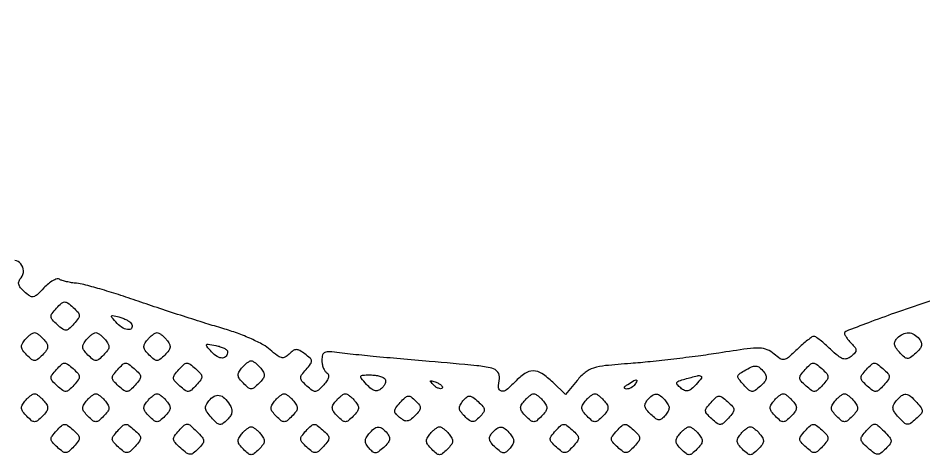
# Model space of a CAD drawing. Extents: x 0 to 1066, y 0 to 761.
# Drawn here: x 265.35 to 281.62, y 528.41 to 536.26 of the extents above; entities that cross this region are included whole.
import ezdxf

# ---------------------------------------------------------------- set-up
doc = ezdxf.new("R2010")
doc.units = 0
doc.header["$MEASUREMENT"] = 0

msp = doc.modelspace()

# ---------------------------------------------------------------- linework, layer by layer
for points in [[(183.390323, 95.266879, 0.000001), (192.989143, 95.254457, 0.000118)], [(282.221452, 531.342781, -0.000347), (281.65455, 531.151999, 0.003556), (281.095036, 530.959698, 0.005813), (280.623884, 530.787829, 0.001427), (280.217565, 530.632909, 0.310344), (280.1952, 530.600346, 0.121235), (280.202993, 530.568678, 0.026738), (280.231784, 530.520214, 0.026312), (280.272067, 530.466349, 0.022669), (280.319741, 530.414144, -0.028992), (280.38516, 530.340666, -0.172361), (280.401463, 530.292769, -0.184276), (280.383371, 530.247172, -0.033981), (280.316683, 530.183704, -0.095283), (280.239832, 530.141448, -0.162), (280.167211, 530.142063, -0.091037), (280.080463, 530.190729, -0.017791), (279.946248, 530.310455, 0.011102), (279.848996, 530.399573, 0.015371), (279.757675, 530.474765, 0.011867), (279.679406, 530.532356, 0.153854), (279.6453, 530.543106, 0.15412), (279.611158, 530.532325, 0.01176), (279.532454, 530.474314, 0.01529), (279.440616, 530.398627, 0.01103), (279.342751, 530.308922, -0.012161), (279.186125, 530.166005, -0.128774), (279.109265, 530.128002, -0.200457), (279.039121, 530.141682, -0.036838), (278.932813, 530.224515, 0.084582), (278.808363, 530.303723, 0.095179), (278.669753, 530.333013, 0.039717), (278.449146, 530.319555, 0.00417), (277.937305, 530.242898, -0.00609), (277.564785, 530.188569, -0.003873), (277.129922, 530.133972, -0.00389), (276.702324, 530.087017, -0.007201), (276.354305, 530.056596, 0.007229), (275.900121, 530.016868, 0.051237), (275.683712, 529.972078, 0.091633), (275.537407, 529.894185, 0.049867), (275.391017, 529.75177), (275.180725, 529.501852), (274.954983, 529.718126, 0.044656), (274.759716, 529.874336, 0.144649), (274.602697, 529.922593, 0.154709), (274.451234, 529.876383, 0.053427), (274.27565, 529.725507, -0.031839), (274.124433, 529.583799, -0.230172), (274.030184, 529.561051, -0.346534), (273.980807, 529.621122, -0.052476), (273.994781, 529.787028, 0.214184), (273.96763, 529.901381, 0.171074), (273.860342, 529.971188, 0.036282), (273.590431, 530.016251, 0.001995), (272.735585, 530.092454, -0.001206), (272.215936, 530.137951, -0.001443), (271.72675, 530.183394, -0.001239), (271.314641, 530.223908, -0.009527), (271.12185, 530.247063, 0.014866), (270.941617, 530.266759, 0.117004), (270.859037, 530.253955, 0.226263), (270.818099, 530.209029, 0.07362), (270.8046, 530.117849, 0.047251), (270.811276, 530.047364, 0.046482), (270.83107, 529.978981, 0.050398), (270.860151, 529.922485, 0.110734), (270.894711, 529.888694, -0.172937), (270.92276, 529.853633, -0.147236), (270.924658, 529.806061, -0.08776), (270.896894, 529.745132, -0.033244), (270.838679, 529.671516, -0.022852), (270.746965, 529.57904, -0.170941), (270.691048, 529.555053, -0.177383), (270.633557, 529.571865, -0.024995), (270.536383, 529.651347, -0.023901), (270.447201, 529.740166, -0.174727), (270.424441, 529.794962, -0.173915), (270.44182, 529.851817, -0.023634), (270.522145, 529.949477, 0.021605), (270.603116, 530.047114, 0.182707), (270.619034, 530.100901, 0.192693), (270.594956, 530.150189, 0.024431), (270.50168, 530.226675, 0.028436), (270.408065, 530.288156, 0.132315), (270.346198, 530.30469, 0.152813), (270.289312, 530.286766, 0.042044), (270.216208, 530.226116, -0.066895), (270.14123, 530.169941, -0.184948), (270.077042, 530.160657, -0.112509), (270.002207, 530.196455, -0.017923), (269.877808, 530.302541, 0.062552), (269.753509, 530.390719, 0.017526), (269.539362, 530.496024, 0.017388), (269.286703, 530.599055, 0.017494), (269.028, 530.684053, -0.004975), (268.722415, 530.776046, -0.002176), (268.318946, 530.903826, -0.002153), (267.891708, 531.043216, -0.002876), (267.5052, 531.173633, 0.005317), (267.149106, 531.291854, 0.006513), (266.813806, 531.394431, 0.005507), (266.530401, 531.473735, 0.045681), (266.398917, 531.496377, -0.018989), (266.309084, 531.506954, -0.01844), (266.21942, 531.524389, -0.018707), (266.141846, 531.545553, -0.062538), (266.093965, 531.567435, 0.211926), (266.047083, 531.573846, 0.054857), (265.97493, 531.544071, 0.045994), (265.892334, 531.48842, 0.032958), (265.810869, 531.412419, -0.01594), (265.688387, 531.290101, -0.140414), (265.620976, 531.255531, -0.197978), (265.556861, 531.268264, -0.037169), (265.460471, 531.343268, -0.035649), (265.389723, 531.417115, -0.115987), (265.359729, 531.477387, -0.153148), (265.363921, 531.534601, -0.079081), (265.400858, 531.596942, 0.18078), (265.443939, 531.720686, 0.168973), (265.396932, 531.846543, 0.18873), (265.287121, 531.907318, 0.209262)]]:
    msp.add_lwpolyline(points, format="xyb")
for points in [[(409.06215, 749.15415), (40.8618, 749.132981), (40.8618, 380.65769), (40.8618, 12.1824), (501.2973, 12.1824), (961.7328, 12.1824), (961.7328, 380.646631), (961.7328, 749.110861), (961.41555, 749.1633, 0.040886), (961.153339, 749.184871, 0.000002), (934.190609, 749.194398, 0.000089), (904.448031, 749.199508, 0.000054), (869.1804, 749.195529, -0.000029), (813.61687, 749.186499, -0.000004), (696.10453, 749.175037, -0.000004), (556.774728, 749.163736, -0.000004)], [(266.350053, 530.765983, -0.02398), (266.261374, 530.676969, -0.174102), (266.206527, 530.65413, -0.174102), (266.14968, 530.671398, -0.02398), (266.052583, 530.751147, -0.02398), (265.963569, 530.839826, -0.174102), (265.94073, 530.894673, -0.174102), (265.957998, 530.95152, -0.02398), (266.037747, 531.048617, -0.02398), (266.126426, 531.137631, -0.174102), (266.181273, 531.16047, -0.174102), (266.23812, 531.143202, -0.02398), (266.335217, 531.063453, -0.02398), (266.424231, 530.974774, -0.174102), (266.44707, 530.919927, -0.174102), (266.429802, 530.86308, -0.02398)], [(267.380998, 530.776034, -0.21411), (267.390988, 530.700636, -0.332099), (267.340628, 530.663189, -0.131007), (267.2324, 530.69226, -0.07823), (267.128019, 530.776511, -0.00476), (267.033708, 530.882739, -0.252981), (267.027947, 530.908386, -0.399526), (267.046086, 530.919161, -0.007894), (267.160331, 530.891204, -0.027338), (267.231693, 530.86831, -0.02899), (267.298703, 530.838139, -0.030251), (267.35287, 530.805558, -0.104181)], [(265.816724, 530.480054, -0.049584), (265.86687, 530.405745, -0.154071), (265.878081, 530.347075, -0.133994), (265.854055, 530.287496, -0.03393), (265.784783, 530.208125, -0.024449), (265.697157, 530.128675, -0.173619), (265.644, 530.109643, -0.173619), (265.590843, 530.128675, -0.024449), (265.503217, 530.208125, -0.03393), (265.433945, 530.287496, -0.133994), (265.409919, 530.347075, -0.154071), (265.42113, 530.405745, -0.049584), (265.471276, 530.480054, -0.026473), (265.517636, 530.530253, -0.030708), (265.566911, 530.572676, -0.032126), (265.6123, 530.602751, -0.13098), (265.644, 530.6112, -0.13098), (265.6757, 530.602751, -0.032126), (265.721089, 530.572676, -0.030708), (265.770364, 530.530253, -0.026473)], [(266.916524, 530.480054, -0.049584), (266.96667, 530.405745, -0.154071), (266.977881, 530.347075, -0.133994), (266.953855, 530.287496, -0.03393), (266.884583, 530.208125, -0.024449), (266.796957, 530.128675, -0.173619), (266.7438, 530.109643, -0.173619), (266.690643, 530.128675, -0.024449), (266.603017, 530.208125, -0.03393), (266.533745, 530.287496, -0.133994), (266.509719, 530.347075, -0.154071), (266.52093, 530.405745, -0.049584), (266.571076, 530.480054, -0.026473), (266.617436, 530.530253, -0.030708), (266.666711, 530.572676, -0.032126), (266.7121, 530.602751, -0.13098), (266.7438, 530.6112, -0.13098), (266.7755, 530.602751, -0.032126), (266.820889, 530.572676, -0.030708), (266.870164, 530.530253, -0.026473)], [(268.016324, 530.480054, -0.049584), (268.06647, 530.405745, -0.154071), (268.077681, 530.347075, -0.133994), (268.053655, 530.287496, -0.03393), (267.984383, 530.208125, -0.024449), (267.896757, 530.128675, -0.173619), (267.8436, 530.109643, -0.173619), (267.790443, 530.128675, -0.024449), (267.702817, 530.208125, -0.03393), (267.633545, 530.287496, -0.133994), (267.609519, 530.347075, -0.154071), (267.62073, 530.405745, -0.049584), (267.670876, 530.480054, -0.026473), (267.717236, 530.530253, -0.030708), (267.766511, 530.572676, -0.032126), (267.8119, 530.602751, -0.13098), (267.8436, 530.6112, -0.13098), (267.8753, 530.602751, -0.032126), (267.920689, 530.572676, -0.030708), (267.969964, 530.530253, -0.026473)], [(281.538142, 530.497142, -0.079565), (281.575028, 530.434751, -0.153327), (281.579097, 530.377415, -0.115589), (281.548853, 530.316918, -0.035385), (281.477633, 530.242657, -0.024116), (281.381404, 530.163665, -0.173088), (281.324816, 530.146387, -0.174383), (281.270304, 530.168905, -0.024556), (281.182987, 530.25635, -0.032484), (281.118601, 530.337516, -0.113781), (281.094052, 530.399142, -0.15598), (281.102719, 530.453902, -0.07991), (281.143875, 530.510835, -0.078958), (281.244165, 530.583622, -0.126909), (281.346744, 530.606319, -0.128898), (281.446365, 530.576471, -0.082836)], [(269.1126, 530.26793, -0.163755), (269.08551, 530.187434, -0.230621), (269.019024, 530.15381, -0.145272), (268.923677, 530.18057, -0.068378), (268.82479, 530.26364, -0.007895), (268.736608, 530.364228, -0.328959), (268.734752, 530.391337, -0.299558), (268.760654, 530.402949, -0.007055), (268.898083, 530.378683, -0.029539), (268.980239, 530.357885, -0.042423), (269.049586, 530.329234, -0.049723), (269.098375, 530.29755, -0.227686)], [(266.350053, 529.666183, -0.02398), (266.261374, 529.577169, -0.174102), (266.206527, 529.55433, -0.174102), (266.14968, 529.571598, -0.02398), (266.052583, 529.651347, -0.02398), (265.963569, 529.740026, -0.174102), (265.94073, 529.794873, -0.174102), (265.957998, 529.85172, -0.02398), (266.037747, 529.948817, -0.02398), (266.126426, 530.037831, -0.174102), (266.181273, 530.06067, -0.174102), (266.23812, 530.043402, -0.02398), (266.335217, 529.963653, -0.02398), (266.424231, 529.874974, -0.174102), (266.44707, 529.820127, -0.174102), (266.429802, 529.76328, -0.02398)], [(267.449853, 529.666183, -0.02398), (267.361174, 529.577169, -0.174102), (267.306327, 529.55433, -0.174102), (267.24948, 529.571598, -0.02398), (267.152383, 529.651347, -0.02398), (267.063369, 529.740026, -0.174102), (267.04053, 529.794873, -0.174102), (267.057798, 529.85172, -0.02398), (267.137547, 529.948817, -0.02398), (267.226226, 530.037831, -0.174102), (267.281073, 530.06067, -0.174102), (267.33792, 530.043402, -0.02398), (267.435017, 529.963653, -0.02398), (267.524031, 529.874974, -0.174102), (267.54687, 529.820127, -0.174102), (267.529602, 529.76328, -0.02398)], [(268.549653, 529.666183, -0.02398), (268.460974, 529.577169, -0.174102), (268.406127, 529.55433, -0.174102), (268.34928, 529.571598, -0.02398), (268.252183, 529.651347, -0.02398), (268.163169, 529.740026, -0.174102), (268.14033, 529.794873, -0.174102), (268.157598, 529.85172, -0.02398), (268.237347, 529.948817, -0.02398), (268.326026, 530.037831, -0.174102), (268.380873, 530.06067, -0.174102), (268.43772, 530.043402, -0.02398), (268.534817, 529.963653, -0.02398), (268.623831, 529.874974, -0.174102), (268.64667, 529.820127, -0.174102), (268.629402, 529.76328, -0.02398)], [(269.708324, 529.972454, -0.049584), (269.75847, 529.898145, -0.154071), (269.769681, 529.839475, -0.133994), (269.745655, 529.779896, -0.03393), (269.676383, 529.700525, -0.024449), (269.588757, 529.621075, -0.173619), (269.5356, 529.602043, -0.173619), (269.482443, 529.621075, -0.024449), (269.394817, 529.700525, -0.03393), (269.325545, 529.779896, -0.133994), (269.301519, 529.839475, -0.154071), (269.31273, 529.898145, -0.049584), (269.362876, 529.972454, -0.026473), (269.409236, 530.022653, -0.030708), (269.458511, 530.065076, -0.032126), (269.5039, 530.095151, -0.13098), (269.5356, 530.1036, -0.13098), (269.5673, 530.095151, -0.032126), (269.612689, 530.065076, -0.030708), (269.661964, 530.022653, -0.026473)], [(279.801453, 529.666183, -0.02398), (279.712774, 529.577169, -0.174102), (279.657927, 529.55433, -0.174102), (279.60108, 529.571598, -0.02398), (279.503983, 529.651347, -0.02398), (279.414969, 529.740026, -0.174102), (279.39213, 529.794873, -0.174102), (279.409398, 529.85172, -0.02398), (279.489147, 529.948817, -0.02398), (279.577826, 530.037831, -0.174102), (279.632673, 530.06067, -0.174102), (279.68952, 530.043402, -0.02398), (279.786617, 529.963653, -0.02398), (279.875631, 529.874974, -0.174102), (279.89847, 529.820127, -0.174102), (279.881202, 529.76328, -0.02398)], [(280.901253, 529.666183, -0.02398), (280.812574, 529.577169, -0.174102), (280.757727, 529.55433, -0.174102), (280.70088, 529.571598, -0.02398), (280.603783, 529.651347, -0.02398), (280.514769, 529.740026, -0.174102), (280.49193, 529.794873, -0.174102), (280.509198, 529.85172, -0.02398), (280.588947, 529.948817, -0.02398), (280.677626, 530.037831, -0.174102), (280.732473, 530.06067, -0.174102), (280.78932, 530.043402, -0.02398), (280.886417, 529.963653, -0.02398), (280.975431, 529.874974, -0.174102), (280.99827, 529.820127, -0.174102), (280.981002, 529.76328, -0.02398)], [(278.746342, 529.904942, -0.079565), (278.783228, 529.842551, -0.153327), (278.787297, 529.785215, -0.115589), (278.757053, 529.724718, -0.035385), (278.685833, 529.650457, -0.02569), (278.589484, 529.571872, -0.178068), (278.531914, 529.555293, -0.169577), (278.475767, 529.579564, -0.022819), (278.383853, 529.672254, -0.015473), (278.296757, 529.774693, -0.177612), (278.280282, 529.824059, -0.230335), (278.301972, 529.865498, -0.027277), (278.391272, 529.924166, -0.021654), (278.524972, 529.994356, -0.124187), (278.602918, 530.00959, -0.162626), (278.667861, 529.983913, -0.044811)], [(271.940776, 529.774786, -0.151879), (271.949979, 529.73906, -0.081959), (271.940287, 529.694228, -0.068919), (271.913826, 529.647369, -0.056658), (271.87401, 529.605885, -0.089085), (271.811472, 529.57049, -0.154259), (271.75232, 529.568642, -0.108506), (271.688288, 529.602883, -0.032013), (271.60803, 529.680899, -0.008999), (271.51092, 529.792164, -0.275685), (271.505226, 529.827105, -0.296833), (271.533195, 529.846956, -0.01004), (271.674795, 529.8498, -0.031536), (271.762265, 529.844278, -0.037214), (271.84352, 529.827765, -0.040471), (271.908259, 529.803707, -0.146162)], [(272.964139, 529.612339, -0.20742), (272.93823, 529.6021, -0.082976), (272.900042, 529.609771, -0.063152), (272.85586, 529.633335, -0.043285), (272.81244, 529.670102, -0.011214), (272.759409, 529.725984, -0.400052), (272.759806, 529.74233, -0.286372), (272.778844, 529.746739, -0.008399), (272.859799, 529.717461, -0.036269), (272.914586, 529.691913, -0.070189), (272.953024, 529.662754, -0.120343), (272.969725, 529.635027, -0.278911)], [(276.4305, 529.6806, -0.075854), (276.403042, 529.648329, -0.054031), (276.363976, 529.621232, -0.053889), (276.319875, 529.603063, -0.074131), (276.277457, 529.597295, -0.102799), (276.246715, 529.604097, -0.37991), (276.239232, 529.620761, -0.147021), (276.256722, 529.646545, -0.027275), (276.3036, 529.6806, -0.008108), (276.411985, 529.748178, -0.136158), (276.45234, 529.759375, -0.541951), (276.463203, 529.742705, -0.034464)], [(277.53057, 529.680899, -0.029105), (277.44593, 529.597662, -0.122999), (277.383115, 529.565431, -0.166215), (277.323289, 529.57144, -0.065894), (277.25243, 529.615977, -0.036221), (277.190816, 529.675143, -0.303061), (277.185521, 529.711474, -0.198571), (277.218652, 529.741421, -0.017424), (277.328721, 529.776445, -0.006814), (277.552885, 529.835981, -0.173735), (277.614772, 529.829892, -0.475798), (277.623724, 529.793391, -0.021968)], [(265.816724, 529.380254, -0.049584), (265.86687, 529.305945, -0.154071), (265.878081, 529.247275, -0.133994), (265.854055, 529.187696, -0.03393), (265.784783, 529.108325, -0.024449), (265.697157, 529.028875, -0.173619), (265.644, 529.009843, -0.173619), (265.590843, 529.028875, -0.024449), (265.503217, 529.108325, -0.03393), (265.433945, 529.187696, -0.133994), (265.409919, 529.247275, -0.154071), (265.42113, 529.305945, -0.049584), (265.471276, 529.380254, -0.026473), (265.517636, 529.430453, -0.030708), (265.566911, 529.472876, -0.032126), (265.6123, 529.502951, -0.13098), (265.644, 529.5114, -0.13098), (265.6757, 529.502951, -0.032126), (265.721089, 529.472876, -0.030708), (265.770364, 529.430453, -0.026473)], [(266.916524, 529.380254, -0.049584), (266.96667, 529.305945, -0.154071), (266.977881, 529.247275, -0.133994), (266.953855, 529.187696, -0.03393), (266.884583, 529.108325, -0.024449), (266.796957, 529.028875, -0.173619), (266.7438, 529.009843, -0.173619), (266.690643, 529.028875, -0.024449), (266.603017, 529.108325, -0.03393), (266.533745, 529.187696, -0.133994), (266.509719, 529.247275, -0.154071), (266.52093, 529.305945, -0.049584), (266.571076, 529.380254, -0.026473), (266.617436, 529.430453, -0.030708), (266.666711, 529.472876, -0.032126), (266.7121, 529.502951, -0.13098), (266.7438, 529.5114, -0.13098), (266.7755, 529.502951, -0.032126), (266.820889, 529.472876, -0.030708), (266.870164, 529.430453, -0.026473)], [(268.016324, 529.380254, -0.049584), (268.06647, 529.305945, -0.154071), (268.077681, 529.247275, -0.133994), (268.053655, 529.187696, -0.03393), (267.984383, 529.108325, -0.024449), (267.896757, 529.028875, -0.173619), (267.8436, 529.009843, -0.173619), (267.790443, 529.028875, -0.024449), (267.702817, 529.108325, -0.03393), (267.633545, 529.187696, -0.133994), (267.609519, 529.247275, -0.154071), (267.62073, 529.305945, -0.049584), (267.670876, 529.380254, -0.026473), (267.717236, 529.430453, -0.030708), (267.766511, 529.472876, -0.032126), (267.8119, 529.502951, -0.13098), (267.8436, 529.5114, -0.13098), (267.8753, 529.502951, -0.032126), (267.920689, 529.472876, -0.030708), (267.969964, 529.430453, -0.026473)], [(269.147422, 529.317602, -0.060253), (269.182678, 529.243175, -0.119212), (269.188176, 529.178441, -0.110869), (269.163411, 529.115232, -0.047824), (269.105511, 529.045054, -0.037708), (269.025848, 528.976579, -0.195167), (268.970688, 528.962544, -0.154479), (268.913558, 528.989641, -0.021459), (268.820319, 529.08418, -0.028255), (268.743405, 529.179474, -0.119089), (268.715975, 529.247064, -0.153769), (268.725925, 529.310041, -0.057785), (268.775221, 529.385731, -0.084241), (268.869377, 529.466658, -0.182729), (268.961807, 529.483518, -0.153059), (269.053948, 529.434985, -0.054927)], [(270.300524, 529.380254, -0.049584), (270.35067, 529.305945, -0.154071), (270.361881, 529.247275, -0.133994), (270.337855, 529.187696, -0.03393), (270.268583, 529.108325, -0.024449), (270.180957, 529.028875, -0.173619), (270.1278, 529.009843, -0.173619), (270.074643, 529.028875, -0.024449), (269.987017, 529.108325, -0.03393), (269.917745, 529.187696, -0.133994), (269.893719, 529.247275, -0.154071), (269.90493, 529.305945, -0.049584), (269.955076, 529.380254, -0.026473), (270.001436, 529.430453, -0.030708), (270.050711, 529.472876, -0.032126), (270.0961, 529.502951, -0.13098), (270.1278, 529.5114, -0.13098), (270.1595, 529.502951, -0.032126), (270.204889, 529.472876, -0.030708), (270.254164, 529.430453, -0.026473)], [(271.400324, 529.380254, -0.049584), (271.45047, 529.305945, -0.154071), (271.461681, 529.247275, -0.133994), (271.437655, 529.187696, -0.03393), (271.368383, 529.108325, -0.024449), (271.280757, 529.028875, -0.173619), (271.2276, 529.009843, -0.173619), (271.174443, 529.028875, -0.024449), (271.086817, 529.108325, -0.03393), (271.017545, 529.187696, -0.133994), (270.993519, 529.247275, -0.154071), (271.00473, 529.305945, -0.049584), (271.054876, 529.380254, -0.026473), (271.101236, 529.430453, -0.030708), (271.150511, 529.472876, -0.032126), (271.1959, 529.502951, -0.13098), (271.2276, 529.5114, -0.13098), (271.2593, 529.502951, -0.032126), (271.304689, 529.472876, -0.030708), (271.353964, 529.430453, -0.026473)], [(272.476675, 529.116817, -0.033507), (272.39672, 529.046917, -0.136279), (272.337298, 529.023146, -0.154683), (272.2785, 529.034899, -0.04716), (272.202612, 529.086648, -0.03721), (272.131631, 529.155078, -0.195145), (272.113718, 529.205104, -0.153765), (272.133806, 529.260698, -0.020926), (272.213861, 529.356964, -0.023561), (272.300955, 529.444533, -0.159165), (272.355942, 529.469441, -0.189926), (272.409707, 529.454807, -0.036086), (272.487924, 529.387133, -0.032765), (272.556502, 529.308926, -0.175772), (272.57332, 529.255763, -0.16096), (272.552833, 529.201461, -0.026367)], [(273.641333, 529.097076, -0.032765), (273.563126, 529.028498, -0.175772), (273.509963, 529.01168, -0.16096), (273.455661, 529.032167, -0.026367), (273.371017, 529.108325, -0.033507), (273.301117, 529.18828, -0.136279), (273.277346, 529.247702, -0.154683), (273.289099, 529.3065, -0.04716), (273.340848, 529.382388, -0.03721), (273.409278, 529.453369, -0.195145), (273.459304, 529.471282, -0.153765), (273.514898, 529.451194, -0.020926), (273.611164, 529.371139, -0.023561), (273.698733, 529.284045, -0.159165), (273.723641, 529.229058, -0.189926), (273.709007, 529.175293, -0.036086)], [(274.784324, 529.380254, -0.049584), (274.83447, 529.305945, -0.154071), (274.845681, 529.247275, -0.133994), (274.821655, 529.187696, -0.03393), (274.752383, 529.108325, -0.024449), (274.664757, 529.028875, -0.173619), (274.6116, 529.009843, -0.173619), (274.558443, 529.028875, -0.024449), (274.470817, 529.108325, -0.03393), (274.401545, 529.187696, -0.133994), (274.377519, 529.247275, -0.154071), (274.38873, 529.305945, -0.049584), (274.438876, 529.380254, -0.026473), (274.485236, 529.430453, -0.030708), (274.534511, 529.472876, -0.032126), (274.5799, 529.502951, -0.13098), (274.6116, 529.5114, -0.13098), (274.6433, 529.502951, -0.032126), (274.688689, 529.472876, -0.030708), (274.737964, 529.430453, -0.026473)], [(275.884124, 529.380254, -0.049584), (275.93427, 529.305945, -0.154071), (275.945481, 529.247275, -0.133994), (275.921455, 529.187696, -0.03393), (275.852183, 529.108325, -0.024449), (275.764557, 529.028875, -0.173619), (275.7114, 529.009843, -0.173619), (275.658243, 529.028875, -0.024449), (275.570617, 529.108325, -0.03393), (275.501345, 529.187696, -0.133994), (275.477319, 529.247275, -0.154071), (275.48853, 529.305945, -0.049584), (275.538676, 529.380254, -0.026473), (275.585036, 529.430453, -0.030708), (275.634311, 529.472876, -0.032126), (275.6797, 529.502951, -0.13098), (275.7114, 529.5114, -0.13098), (275.7431, 529.502951, -0.032126), (275.788489, 529.472876, -0.030708), (275.837764, 529.430453, -0.026473)], [(276.9804, 529.3845, -0.046053), (277.028474, 529.314334, -0.129609), (277.043122, 529.257172, -0.127883), (277.027764, 529.199742, -0.044287), (276.978629, 529.128566, -0.040725), (276.913067, 529.06151, -0.193329), (276.863332, 529.04429, -0.150666), (276.807852, 529.064397, -0.022196), (276.714769, 529.141407, -0.034922), (276.642706, 529.216409, -0.114881), (276.612013, 529.277307, -0.153634), (276.615864, 529.334861, -0.080432), (276.652658, 529.397342, -0.054416), (276.738872, 529.480832, -0.176753), (276.813456, 529.504784, -0.165099), (276.889308, 529.475676, -0.046137)], [(278.109453, 529.073983, -0.02398), (278.020774, 528.984969, -0.174102), (277.965927, 528.96213, -0.174102), (277.90908, 528.979398, -0.02398), (277.811983, 529.059147, -0.02398), (277.722969, 529.147826, -0.174102), (277.70013, 529.202673, -0.174102), (277.717398, 529.25952, -0.02398), (277.797147, 529.356617, -0.02398), (277.885826, 529.445631, -0.174102), (277.940673, 529.46847, -0.174102), (277.99752, 529.451202, -0.02398), (278.094617, 529.371453, -0.02398), (278.183631, 529.282774, -0.174102), (278.20647, 529.227927, -0.174102), (278.189202, 529.17108, -0.02398)], [(279.268124, 529.380254, -0.049584), (279.31827, 529.305945, -0.154071), (279.329481, 529.247275, -0.133994), (279.305455, 529.187696, -0.03393), (279.236183, 529.108325, -0.024449), (279.148557, 529.028875, -0.173619), (279.0954, 529.009843, -0.173619), (279.042243, 529.028875, -0.024449), (278.954617, 529.108325, -0.03393), (278.885345, 529.187696, -0.133994), (278.861319, 529.247275, -0.154071), (278.87253, 529.305945, -0.049584), (278.922676, 529.380254, -0.026473), (278.969036, 529.430453, -0.030708), (279.018311, 529.472876, -0.032126), (279.0637, 529.502951, -0.13098), (279.0954, 529.5114, -0.13098), (279.1271, 529.502951, -0.032126), (279.172489, 529.472876, -0.030708), (279.221764, 529.430453, -0.026473)], [(280.367924, 529.380254, -0.049584), (280.41807, 529.305945, -0.154071), (280.429281, 529.247275, -0.133994), (280.405255, 529.187696, -0.03393), (280.335983, 529.108325, -0.024449), (280.248357, 529.028875, -0.173619), (280.1952, 529.009843, -0.173619), (280.142043, 529.028875, -0.024449), (280.054417, 529.108325, -0.03393), (279.985145, 529.187696, -0.133994), (279.961119, 529.247275, -0.154071), (279.97233, 529.305945, -0.049584), (280.022476, 529.380254, -0.026473), (280.068836, 529.430453, -0.030708), (280.118111, 529.472876, -0.032126), (280.1635, 529.502951, -0.13098), (280.1952, 529.5114, -0.13098), (280.2269, 529.502951, -0.032126), (280.272289, 529.472876, -0.030708), (280.321564, 529.430453, -0.026473)], [(281.494073, 529.355932, -0.024345), (281.573225, 529.259418, -0.174292), (281.590377, 529.20258, -0.173452), (281.567455, 529.14768, -0.024062), (281.478617, 529.059147, -0.026318), (281.381348, 528.980016, -0.181341), (281.323034, 528.96378, -0.166977), (281.265752, 528.989234, -0.021549), (281.170156, 529.086128, -0.029221), (281.095197, 529.179368, -0.117035), (281.067841, 529.24674, -0.151692), (281.077196, 529.309317, -0.060885), (281.124483, 529.382913, -0.047338), (281.220173, 529.478234, -0.192769), (281.296939, 529.502655, -0.161077), (281.378266, 529.469007, -0.030894)], [(266.350053, 528.566383, -0.02398), (266.261374, 528.477369, -0.174102), (266.206527, 528.45453, -0.174102), (266.14968, 528.471798, -0.02398), (266.052583, 528.551547, -0.02398), (265.963569, 528.640226, -0.174102), (265.94073, 528.695073, -0.174102), (265.957998, 528.75192, -0.02398), (266.037747, 528.849017, -0.02398), (266.126426, 528.938031, -0.174102), (266.181273, 528.96087, -0.174102), (266.23812, 528.943602, -0.02398), (266.335217, 528.863853, -0.02398), (266.424231, 528.775174, -0.174102), (266.44707, 528.720327, -0.174102), (266.429802, 528.66348, -0.02398)], [(267.449853, 528.566383, -0.02398), (267.361174, 528.477369, -0.174102), (267.306327, 528.45453, -0.174102), (267.24948, 528.471798, -0.02398), (267.152383, 528.551547, -0.02398), (267.063369, 528.640226, -0.174102), (267.04053, 528.695073, -0.174102), (267.057798, 528.75192, -0.02398), (267.137547, 528.849017, -0.02398), (267.226226, 528.938031, -0.174102), (267.281073, 528.96087, -0.174102), (267.33792, 528.943602, -0.02398), (267.435017, 528.863853, -0.02398), (267.524031, 528.775174, -0.174102), (267.54687, 528.720327, -0.174102), (267.529602, 528.66348, -0.02398)], [(268.583798, 528.523341, -0.028952), (268.494195, 528.443554, -0.179927), (268.436653, 528.424895, -0.154614), (268.376028, 528.446974, -0.019877), (268.268549, 528.536737, -0.020557), (268.168263, 528.635287, -0.166697), (268.142214, 528.693204, -0.183165), (268.158499, 528.752042, -0.025815), (268.239429, 528.851318, -0.022338), (268.332949, 528.945809, -0.199683), (268.386641, 528.965512, -0.171697), (268.442936, 528.942861, -0.015695), (268.554678, 528.837922, -0.018591), (268.654366, 528.730532, -0.15593), (268.679914, 528.670386, -0.191209), (268.663031, 528.612881, -0.030506)], [(269.708324, 528.788054, -0.049584), (269.75847, 528.713745, -0.154071), (269.769681, 528.655075, -0.133994), (269.745655, 528.595496, -0.03393), (269.676383, 528.516125, -0.024449), (269.588757, 528.436675, -0.173619), (269.5356, 528.417643, -0.173619), (269.482443, 528.436675, -0.024449), (269.394817, 528.516125, -0.03393), (269.325545, 528.595496, -0.133994), (269.301519, 528.655075, -0.154071), (269.31273, 528.713745, -0.049584), (269.362876, 528.788054, -0.026473), (269.409236, 528.838253, -0.030708), (269.458511, 528.880676, -0.032126), (269.5039, 528.910751, -0.13098), (269.5356, 528.9192, -0.13098), (269.5673, 528.910751, -0.032126), (269.612689, 528.880676, -0.030708), (269.661964, 528.838253, -0.026473)], [(270.833853, 528.566383, -0.02398), (270.745174, 528.477369, -0.174102), (270.690327, 528.45453, -0.174102), (270.63348, 528.471798, -0.02398), (270.536383, 528.551547, -0.02398), (270.447369, 528.640226, -0.174102), (270.42453, 528.695073, -0.174102), (270.441798, 528.75192, -0.02398), (270.521547, 528.849017, -0.02398), (270.610226, 528.938031, -0.174102), (270.665073, 528.96087, -0.174102), (270.72192, 528.943602, -0.02398), (270.819017, 528.863853, -0.02398), (270.908031, 528.775174, -0.174102), (270.93087, 528.720327, -0.174102), (270.913602, 528.66348, -0.02398)], [(271.978342, 528.805142, -0.080432), (272.015136, 528.742661, -0.153634), (272.018987, 528.685107, -0.114881), (271.988294, 528.624209, -0.034922), (271.916231, 528.549207, -0.022196), (271.823148, 528.472197, -0.150666), (271.767668, 528.45209, -0.193329), (271.717933, 528.46931, -0.040725), (271.652371, 528.536366, -0.044287), (271.603236, 528.607542, -0.127883), (271.587878, 528.664972, -0.129609), (271.602526, 528.722134, -0.046053), (271.6506, 528.7923, -0.046137), (271.741692, 528.883476, -0.165099), (271.817544, 528.912584, -0.176753), (271.892128, 528.888632, -0.054416)], [(273.092324, 528.788054, -0.049584), (273.14247, 528.713745, -0.154071), (273.153681, 528.655075, -0.133994), (273.129655, 528.595496, -0.03393), (273.060383, 528.516125, -0.024449), (272.972757, 528.436675, -0.173619), (272.9196, 528.417643, -0.173619), (272.866443, 528.436675, -0.024449), (272.778817, 528.516125, -0.03393), (272.709545, 528.595496, -0.133994), (272.685519, 528.655075, -0.154071), (272.69673, 528.713745, -0.049584), (272.746876, 528.788054, -0.026473), (272.793236, 528.838253, -0.030708), (272.842511, 528.880676, -0.032126), (272.8879, 528.910751, -0.13098), (272.9196, 528.9192, -0.13098), (272.9513, 528.910751, -0.032126), (272.996689, 528.880676, -0.030708), (273.045964, 528.838253, -0.026473)], [(274.1886, 528.7923, -0.046053), (274.236674, 528.722134, -0.129609), (274.251322, 528.664972, -0.127883), (274.235964, 528.607542, -0.044287), (274.186829, 528.536366, -0.040725), (274.121267, 528.46931, -0.193329), (274.071532, 528.45209, -0.150666), (274.016052, 528.472197, -0.022196), (273.922969, 528.549207, -0.034922), (273.850906, 528.624209, -0.114881), (273.820213, 528.685107, -0.153634), (273.824064, 528.742661, -0.080432), (273.860858, 528.805142, -0.054416), (273.947072, 528.888632, -0.176753), (274.021656, 528.912584, -0.165099), (274.097508, 528.883476, -0.046137)], [(275.317653, 528.566383, -0.02398), (275.228974, 528.477369, -0.174102), (275.174127, 528.45453, -0.174102), (275.11728, 528.471798, -0.02398), (275.020183, 528.551547, -0.02398), (274.931169, 528.640226, -0.174102), (274.90833, 528.695073, -0.174102), (274.925598, 528.75192, -0.02398), (275.005347, 528.849017, -0.02398), (275.094026, 528.938031, -0.174102), (275.148873, 528.96087, -0.174102), (275.20572, 528.943602, -0.02398), (275.302817, 528.863853, -0.02398), (275.391831, 528.775174, -0.174102), (275.41467, 528.720327, -0.174102), (275.397402, 528.66348, -0.02398)], [(276.417453, 528.566383, -0.02398), (276.328774, 528.477369, -0.174102), (276.273927, 528.45453, -0.174102), (276.21708, 528.471798, -0.02398), (276.119983, 528.551547, -0.02398), (276.030969, 528.640226, -0.174102), (276.00813, 528.695073, -0.174102), (276.025398, 528.75192, -0.02398), (276.105147, 528.849017, -0.02398), (276.193826, 528.938031, -0.174102), (276.248673, 528.96087, -0.174102), (276.30552, 528.943602, -0.02398), (276.402617, 528.863853, -0.02398), (276.491631, 528.775174, -0.174102), (276.51447, 528.720327, -0.174102), (276.497202, 528.66348, -0.02398)], [(277.576124, 528.788054, -0.049584), (277.62627, 528.713745, -0.154071), (277.637481, 528.655075, -0.133994), (277.613455, 528.595496, -0.03393), (277.544183, 528.516125, -0.024449), (277.456557, 528.436675, -0.173619), (277.4034, 528.417643, -0.173619), (277.350243, 528.436675, -0.024449), (277.262617, 528.516125, -0.03393), (277.193345, 528.595496, -0.133994), (277.169319, 528.655075, -0.154071), (277.18053, 528.713745, -0.049584), (277.230676, 528.788054, -0.026473), (277.277036, 528.838253, -0.030708), (277.326311, 528.880676, -0.032126), (277.3717, 528.910751, -0.13098), (277.4034, 528.9192, -0.13098), (277.4351, 528.910751, -0.032126), (277.480489, 528.880676, -0.030708), (277.529764, 528.838253, -0.026473)], [(278.675924, 528.788054, -0.049584), (278.72607, 528.713745, -0.154071), (278.737281, 528.655075, -0.133994), (278.713255, 528.595496, -0.03393), (278.643983, 528.516125, -0.024449), (278.556357, 528.436675, -0.173619), (278.5032, 528.417643, -0.173619), (278.450043, 528.436675, -0.024449), (278.362417, 528.516125, -0.03393), (278.293145, 528.595496, -0.133994), (278.269119, 528.655075, -0.154071), (278.28033, 528.713745, -0.049584), (278.330476, 528.788054, -0.026473), (278.376836, 528.838253, -0.030708), (278.426111, 528.880676, -0.032126), (278.4715, 528.910751, -0.13098), (278.5032, 528.9192, -0.13098), (278.5349, 528.910751, -0.032126), (278.580289, 528.880676, -0.030708), (278.629564, 528.838253, -0.026473)], [(279.801453, 528.566383, -0.02398), (279.712774, 528.477369, -0.174102), (279.657927, 528.45453, -0.174102), (279.60108, 528.471798, -0.02398), (279.503983, 528.551547, -0.02398), (279.414969, 528.640226, -0.174102), (279.39213, 528.695073, -0.174102), (279.409398, 528.75192, -0.02398), (279.489147, 528.849017, -0.02398), (279.577826, 528.938031, -0.174102), (279.632673, 528.96087, -0.174102), (279.68952, 528.943602, -0.02398), (279.786617, 528.863853, -0.02398), (279.875631, 528.775174, -0.174102), (279.89847, 528.720327, -0.174102), (279.881202, 528.66348, -0.02398)], [(280.935398, 528.523341, -0.028952), (280.845795, 528.443554, -0.179927), (280.788253, 528.424895, -0.154614), (280.727628, 528.446974, -0.019877), (280.620149, 528.536737, -0.020557), (280.519863, 528.635287, -0.166697), (280.493814, 528.693204, -0.183165), (280.510099, 528.752042, -0.025815), (280.591029, 528.851318, -0.022338), (280.684549, 528.945809, -0.199683), (280.738241, 528.965512, -0.171697), (280.794536, 528.942861, -0.015695), (280.906278, 528.837922, -0.018591), (281.005966, 528.730532, -0.15593), (281.031514, 528.670386, -0.191209), (281.014631, 528.612881, -0.030506)]]:
    msp.add_lwpolyline(points, format="xyb", close=True)

doc.saveas('drawing.dxf')
